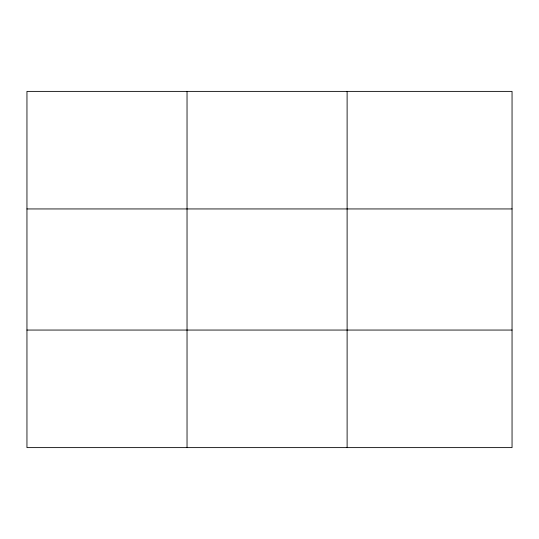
<?xml version="1.0" encoding="UTF-8"?>
<svg xmlns="http://www.w3.org/2000/svg" width="539" height="539" viewBox="0 0 539 539"><rect width="100%" height="100%" fill="white"/><g stroke="black" fill="none" stroke-linecap="round" stroke-linejoin="round"><path stroke-width="0.81" d="M187.033 91.387L187.033 447.613M347.116 91.387L347.116 447.613M512.05 208.943L512.05 91.387L26.95 91.387L26.95 447.613L512.05 447.613L512.05 208.943L26.95 208.943M26.95 330.057L512.05 330.057"/></g></svg>
